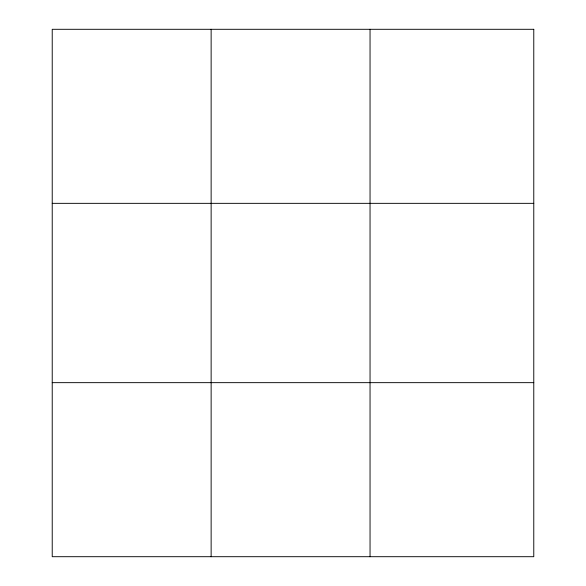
<?xml version="1.0" encoding="UTF-8"?>
<svg xmlns="http://www.w3.org/2000/svg" width="586" height="586" viewBox="0 0 586 586"><rect width="100%" height="100%" fill="white"/><g stroke="black" fill="none" stroke-linecap="round" stroke-linejoin="round"><path stroke-width="0.88" d="M211.136 556.7L211.136 29.3M370.044 556.7L370.044 29.3M52.227 203.342L533.773 203.342M52.227 382.658L533.773 382.658M533.773 29.3L533.773 556.7L52.227 556.7L52.227 29.3L533.773 29.3"/></g></svg>
